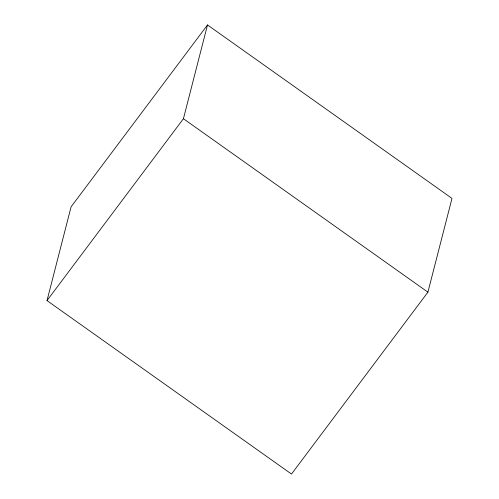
<?xml version="1.0" encoding="UTF-8"?>
<svg xmlns="http://www.w3.org/2000/svg" width="499" height="499" viewBox="0 0 499 499"><rect width="100%" height="100%" fill="white"/><g stroke="black" fill="none" stroke-linecap="round" stroke-linejoin="round"><path stroke-width="0.75" d="M47.012 300.604L71.083 206.842L207.503 24.95L451.988 198.396L427.917 292.158L291.497 474.05L47.012 300.604L183.426 118.712L207.503 24.95M183.426 118.712L427.917 292.158"/></g></svg>
